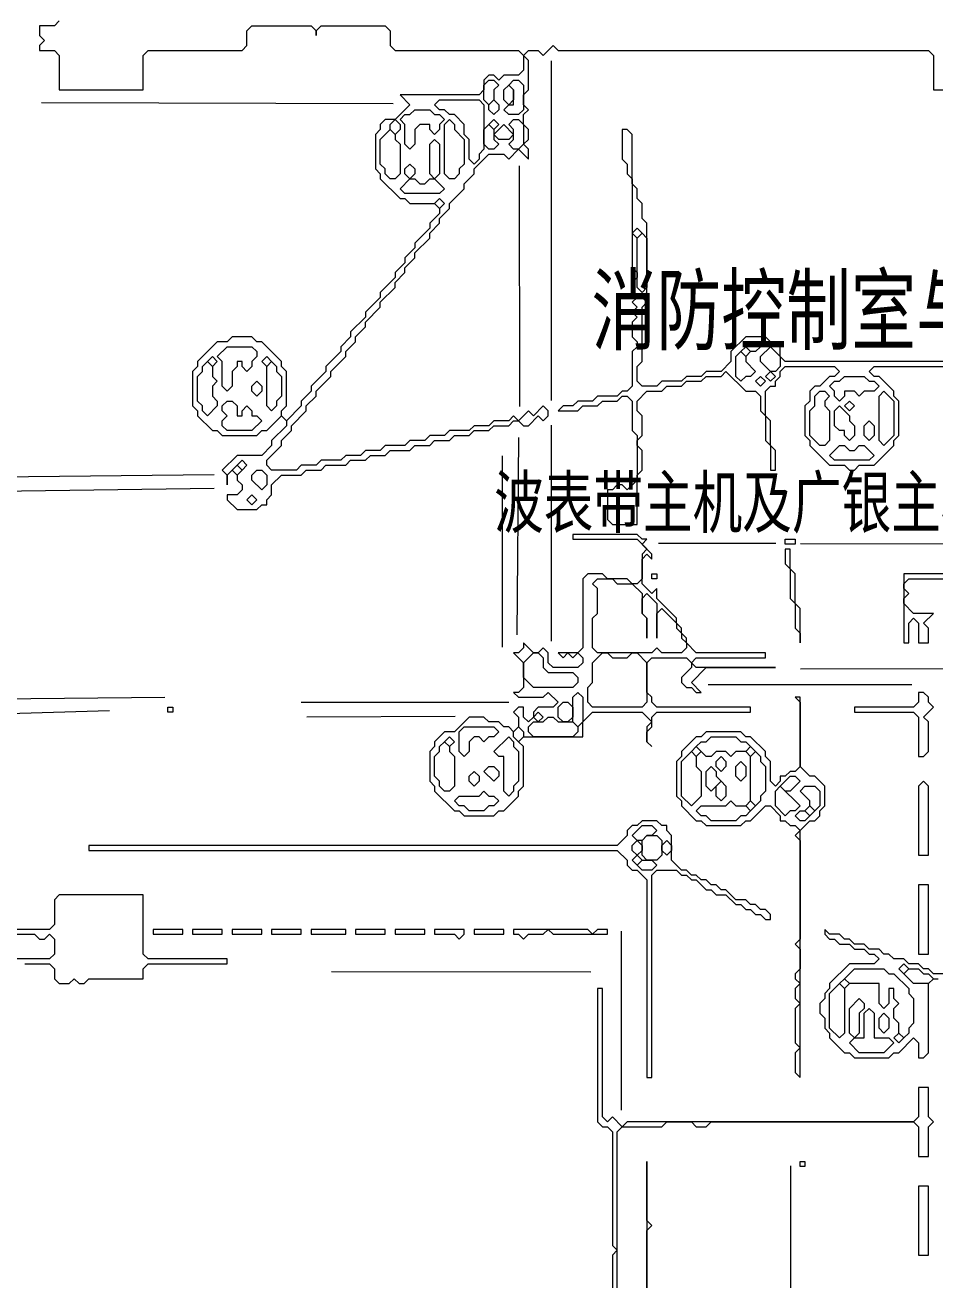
# Model space of a CAD drawing. Extents: x 10 to 1972, y 10 to 1395.
# Drawn here: x 1086.1 to 1270.3, y 802 to 1056.1 of the extents above; entities that cross this region are included whole.
import ezdxf

# ---------------------------------------------------------------- set-up
doc = ezdxf.new("R2010")
doc.units = 0
for name, color, linetype, lineweight in [('OCR_TEXT', 6, 'Continuous', 0), ('TRACE_CURVE', 6, 'Continuous', 0), ('TRACE_STRAIGHT', 5, 'Continuous', 0), ('TRACE_TEXT_SYMBOL', 6, 'Continuous', 0)]:
    doc.layers.add(name, color=color, linetype=linetype, lineweight=lineweight)
doc.styles.add('wqy-unicode', font='wqy-unicode.lff')

msp = doc.modelspace()

# ---------------------------------------------------------------- linework, layer by layer
at = {"layer": 'TRACE_CURVE', "color": 6}
for points in [[(1093, 1057), (1092, 1056), (1089, 1056), (1089, 1054), (1090, 1053), (1089, 1052), (1089, 1051), (1092, 1051), (1093, 1050), (1093, 1043), (1110, 1043), (1110, 1050), (1111, 1051), (1130, 1051), (1131, 1052), (1131, 1055), (1132, 1056), (1144, 1056), (1145, 1055), (1145, 1054), (1145, 1055), (1146, 1056), (1159, 1056), (1160, 1055), (1160, 1052), (1161, 1051), (1186, 1051), (1187, 1050), (1187, 1047), (1186, 1046), (1183, 1046), (1182, 1045), (1181, 1046), (1180, 1046), (1179, 1045), (1179, 1043), (1178, 1042), (1162, 1042), (1164, 1040), (1161, 1037), (1159, 1037), (1158, 1036), (1158, 1035), (1157, 1034), (1157, 1027), (1158, 1026), (1158, 1025), (1162, 1021), (1163, 1021), (1164, 1020), (1169, 1020), (1170, 1019), (1170, 1018), (1168, 1016), (1168, 1015), (1165, 1012), (1165, 1011), (1163, 1009), (1163, 1008), (1161, 1006)], [(1138, 971), (1138, 972), (1140, 974), (1140, 975), (1143, 978), (1143, 979), (1145, 981), (1145, 982), (1148, 985), (1148, 986), (1151, 989), (1151, 990), (1153, 992), (1153, 993), (1155, 995), (1155, 996), (1158, 999), (1158, 1000), (1161, 1003), (1161, 1004), (1163, 1006), (1163, 1007), (1165, 1009), (1165, 1010), (1168, 1013), (1168, 1014), (1170, 1016), (1170, 1017), (1172, 1019), (1172, 1020), (1175, 1023), (1175, 1024), (1177, 1026), (1177, 1027), (1180, 1030), (1183, 1030), (1184, 1029), (1186, 1031), (1188, 1029), (1188, 1031), (1187, 1032), (1188, 1033), (1188, 1035), (1187, 1036), (1187, 1038), (1188, 1039), (1187, 1040), (1187, 1042), (1188, 1043), (1188, 1049), (1187, 1050), (1188, 1051), (1190, 1051), (1191, 1050), (1193, 1052), (1194, 1051), (1269, 1051), (1270, 1050), (1270, 1043), (1287, 1043)], [(1207, 1035), (1207, 1029), (1208, 1028), (1208, 1026), (1209, 1025), (1209, 1007), (1210, 1006), (1210, 1005), (1209, 1004), (1209, 1002), (1210, 1001), (1209, 1000), (1210, 999), (1209, 998), (1210, 997), (1209, 996), (1209, 993), (1210, 992), (1210, 991), (1209, 990), (1209, 983), (1208, 982), (1207, 982), (1206, 981), (1202, 981), (1201, 980), (1198, 980), (1197, 979), (1195, 979), (1194, 978), (1198, 978), (1199, 979), (1202, 979), (1203, 980), (1206, 980), (1207, 981), (1208, 981), (1209, 980), (1209, 974), (1210, 973), (1210, 964), (1208, 962), (1207, 963), (1206, 963), (1205, 962), (1204, 962), (1204, 956), (1205, 955), (1210, 955), (1210, 965), (1211, 966), (1211, 970), (1210, 971), (1210, 972), (1211, 973), (1211, 977), (1210, 978), (1210, 980), (1212, 982), (1215, 982), (1216, 983), (1219, 983), (1220, 984), (1223, 984)], [(1215, 984), (1214, 983), (1211, 983), (1210, 984), (1210, 987), (1211, 988), (1211, 999), (1212, 1000), (1211, 1001), (1212, 1002), (1212, 1016), (1211, 1017), (1211, 1020), (1210, 1021), (1210, 1023), (1209, 1024), (1209, 1034), (1208, 1035), (1207, 1035)], [(1161, 1006), (1161, 1005), (1158, 1002), (1158, 1001), (1155, 998), (1155, 997), (1152, 994), (1152, 993), (1150, 991), (1150, 990), (1147, 987), (1147, 986), (1144, 983), (1144, 982), (1142, 980), (1142, 979), (1139, 976), (1138, 977), (1138, 978), (1139, 979), (1139, 986), (1138, 987), (1138, 988), (1134, 992), (1133, 992), (1132, 993), (1128, 993), (1127, 992), (1125, 992), (1121, 988), (1121, 987), (1120, 986), (1120, 979), (1121, 978), (1121, 977), (1124, 974), (1125, 974), (1126, 973), (1133, 973), (1134, 974), (1135, 974), (1138, 977), (1139, 976), (1139, 975), (1136, 972), (1136, 971), (1134, 969), (1129, 969), (1126, 966), (1127, 965), (1127, 963), (1127, 965), (1128, 966), (1129, 965), (1129, 964), (1130, 963), (1130, 962), (1129, 961), (1127, 961), (1127, 960), (1129, 958), (1133, 958), (1134, 959), (1135, 959)], [(1330, 988), (1240, 988), (1239, 989), (1239, 991), (1238, 992), (1237, 992), (1236, 993), (1232, 993), (1229, 990), (1229, 988), (1227, 986), (1224, 986), (1223, 985), (1220, 985), (1219, 984), (1215, 984)], [(1223, 984), (1224, 985), (1227, 985), (1228, 986), (1232, 982), (1234, 982), (1235, 981), (1235, 978), (1236, 977), (1236, 972), (1237, 971), (1237, 966), (1238, 966), (1238, 970), (1237, 971), (1237, 976), (1236, 977), (1236, 982), (1237, 983), (1238, 983), (1238, 984), (1239, 985), (1239, 986), (1240, 987), (1250, 987), (1251, 986), (1250, 985), (1249, 985), (1247, 983), (1246, 983), (1245, 982), (1245, 980), (1244, 979), (1244, 973), (1245, 972), (1245, 971), (1249, 967), (1252, 967), (1253, 966), (1254, 966), (1255, 967), (1258, 967), (1262, 971), (1262, 972), (1263, 973), (1263, 980), (1262, 981), (1262, 982), (1259, 985), (1258, 985), (1257, 986), (1258, 987), (1330, 987)], [(1135, 959), (1135, 960), (1136, 961), (1136, 963), (1138, 965), (1142, 965), (1143, 966), (1146, 966), (1147, 967), (1151, 967), (1152, 968), (1155, 968), (1156, 969), (1159, 969), (1160, 970), (1164, 970), (1165, 971), (1168, 971), (1169, 972), (1172, 972), (1173, 973), (1176, 973), (1177, 974), (1180, 974), (1181, 975), (1184, 975), (1185, 976), (1186, 976), (1187, 975), (1188, 975), (1190, 977), (1191, 976), (1192, 977), (1192, 978), (1191, 979), (1189, 977), (1188, 978), (1186, 976), (1185, 977), (1184, 976), (1181, 976), (1180, 975), (1177, 975), (1176, 974), (1172, 974), (1171, 973), (1168, 973), (1167, 972), (1164, 972), (1163, 971), (1159, 971), (1158, 970), (1155, 970), (1154, 969), (1151, 969), (1150, 968), (1146, 968), (1145, 967), (1142, 967), (1141, 966), (1136, 966), (1135, 967), (1135, 968), (1138, 971)], [(1242, 920), (1243, 919), (1243, 906), (1242, 905), (1241, 905), (1240, 904), (1239, 904), (1239, 903), (1238, 902), (1237, 903), (1237, 907), (1236, 908), (1236, 909), (1233, 912), (1232, 912), (1231, 913), (1224, 913), (1223, 912), (1222, 912), (1219, 909), (1219, 908), (1218, 907), (1218, 900), (1219, 899), (1219, 898), (1222, 895), (1223, 895), (1224, 894), (1231, 894), (1232, 895), (1233, 895), (1236, 898), (1237, 898), (1239, 896), (1239, 895), (1240, 895), (1241, 894), (1242, 894), (1243, 893), (1242, 892), (1243, 891), (1243, 871), (1242, 870), (1243, 869), (1243, 865), (1242, 864), (1242, 863), (1243, 862), (1242, 861), (1242, 859), (1243, 858), (1242, 857), (1242, 850), (1243, 849), (1242, 848), (1242, 844), (1243, 843), (1243, 893), (1245, 895), (1246, 895), (1247, 896), (1247, 897), (1248, 898), (1248, 902)], [(1248, 902), (1246, 904), (1245, 904), (1243, 906), (1243, 920), (1242, 920)], [(1206, 793), (1206, 832), (1207, 833), (1215, 833), (1216, 834), (1221, 834), (1222, 833), (1224, 833), (1225, 834), (1266, 834), (1267, 833), (1267, 827), (1269, 827), (1269, 833), (1270, 834), (1269, 835), (1269, 841), (1267, 841), (1267, 835), (1266, 834), (1208, 834), (1207, 833), (1205, 835), (1204, 834), (1203, 835), (1203, 861), (1202, 861), (1202, 834), (1203, 833), (1204, 833), (1205, 832), (1205, 809), (1206, 808), (1205, 807), (1205, 793)]]:
    msp.add_lwpolyline(points, dxfattribs=at)
for points in [[(1179, 1044), (1180, 1045), (1181, 1045), (1182, 1044), (1181, 1043), (1181, 1041), (1180, 1040), (1179, 1041)], [(1184, 1044), (1185, 1045), (1186, 1045), (1187, 1044), (1187, 1039), (1186, 1038), (1184, 1038), (1183, 1039), (1184, 1040), (1185, 1040), (1185, 1043)], [(1183, 1043), (1184, 1044), (1185, 1043), (1185, 1041), (1184, 1040), (1183, 1041)], [(1169, 1040), (1170, 1041), (1178, 1041), (1179, 1040), (1179, 1031), (1178, 1030), (1178, 1029), (1177, 1028), (1176, 1029), (1176, 1033), (1175, 1034), (1175, 1036), (1173, 1038), (1172, 1038), (1171, 1039), (1170, 1039)], [(1180, 1040), (1181, 1041), (1182, 1040), (1182, 1039), (1181, 1038), (1180, 1039)], [(1160, 1036), (1161, 1037), (1162, 1036), (1162, 1035), (1161, 1034), (1160, 1035)], [(1164, 1038), (1165, 1039), (1168, 1039), (1169, 1038), (1170, 1038), (1171, 1037), (1170, 1036), (1170, 1035), (1169, 1034), (1168, 1035), (1168, 1036), (1166, 1036), (1165, 1035), (1165, 1032), (1164, 1031), (1163, 1032), (1163, 1036), (1162, 1037), (1163, 1038)], [(1171, 1036), (1172, 1037), (1173, 1036), (1173, 1035), (1175, 1033), (1175, 1028), (1174, 1027), (1174, 1026), (1173, 1025), (1172, 1025), (1171, 1026)], [(1180, 1036), (1181, 1037), (1182, 1036), (1181, 1035)], [(1184, 1036), (1185, 1037), (1186, 1037), (1187, 1036), (1187, 1032), (1186, 1031), (1185, 1031), (1184, 1032), (1185, 1033), (1185, 1035)], [(1160, 1035), (1161, 1034), (1161, 1033), (1162, 1032), (1162, 1026), (1161, 1025), (1160, 1025), (1159, 1026), (1159, 1027), (1158, 1028), (1158, 1033)], [(1179, 1035), (1180, 1036), (1181, 1035), (1181, 1033), (1182, 1032), (1181, 1031), (1180, 1031), (1179, 1032)], [(1183, 1036), (1185, 1034), (1184, 1033), (1182, 1033), (1181, 1034)], [(1168, 1032), (1169, 1033), (1170, 1032), (1170, 1026), (1169, 1025), (1168, 1026)], [(1163, 1027), (1164, 1028), (1165, 1027), (1165, 1026), (1164, 1025), (1163, 1026)], [(1164, 1025), (1165, 1025), (1166, 1024), (1167, 1024), (1168, 1025), (1169, 1025), (1171, 1023), (1170, 1022), (1163, 1022), (1162, 1023)], [(1169, 1020), (1170, 1021), (1171, 1020), (1170, 1019)], [(1209, 1014), (1210, 1015), (1211, 1014), (1210, 1013)], [(1210, 1013), (1211, 1014), (1212, 1013), (1212, 1003), (1211, 1002), (1210, 1003)], [(1232, 991), (1233, 992), (1234, 992), (1235, 991), (1234, 990), (1233, 990)], [(1123, 988), (1124, 989), (1125, 988), (1124, 987)], [(1127, 991), (1132, 991), (1133, 990), (1133, 989), (1132, 988), (1132, 987), (1131, 986), (1130, 987), (1130, 988), (1129, 988), (1129, 987), (1128, 986), (1128, 983), (1127, 982), (1126, 983), (1126, 988), (1125, 989)], [(1134, 988), (1135, 989), (1136, 988), (1135, 987)], [(1230, 989), (1231, 990), (1232, 989), (1232, 988), (1234, 986), (1233, 985), (1232, 985), (1231, 984), (1230, 985)], [(1231, 990), (1232, 991), (1233, 990), (1232, 989)], [(1237, 991), (1239, 989), (1239, 987), (1238, 986), (1237, 986), (1235, 988), (1235, 989)], [(1122, 987), (1123, 988), (1124, 987), (1124, 985), (1125, 984), (1124, 983), (1124, 981), (1125, 980), (1125, 979), (1123, 977), (1122, 978), (1122, 979), (1121, 980), (1121, 985), (1122, 986)], [(1135, 987), (1136, 988), (1137, 987), (1137, 986), (1138, 985), (1138, 981), (1137, 980), (1137, 979), (1136, 978), (1135, 979)], [(1132, 983), (1133, 984), (1134, 983), (1134, 982), (1133, 981), (1132, 982)], [(1234, 984), (1235, 985), (1236, 984), (1235, 983)], [(1236, 985), (1237, 986), (1238, 985), (1237, 984)], [(1251, 984), (1252, 985), (1256, 985), (1257, 984), (1258, 984), (1259, 983), (1258, 982), (1256, 982), (1255, 981), (1254, 982), (1252, 982), (1252, 981), (1251, 980), (1250, 981), (1250, 982), (1249, 983), (1250, 984)], [(1246, 981), (1247, 982), (1248, 982), (1249, 981), (1248, 980), (1248, 979), (1249, 978), (1249, 972), (1248, 971), (1247, 971), (1245, 973), (1245, 978), (1246, 979)], [(1259, 981), (1260, 982), (1262, 980), (1262, 973), (1260, 971), (1259, 972)], [(1126, 979), (1127, 980), (1128, 980), (1129, 979), (1129, 977), (1130, 977), (1130, 978), (1131, 979), (1132, 978), (1132, 977), (1133, 977), (1134, 976), (1132, 974), (1127, 974), (1126, 975), (1126, 976), (1127, 977), (1126, 978)], [(1250, 978), (1251, 979), (1253, 977), (1253, 976), (1254, 975), (1254, 973), (1253, 972), (1252, 973), (1252, 974), (1251, 974), (1250, 975)], [(1252, 979), (1253, 980), (1254, 979), (1253, 978)], [(1256, 975), (1257, 976), (1258, 975), (1258, 973), (1257, 972), (1256, 973)], [(1251, 971), (1252, 971), (1253, 970), (1254, 970), (1255, 971), (1256, 971), (1258, 969), (1257, 968), (1250, 968), (1249, 969)], [(1128, 966), (1129, 967), (1130, 966), (1129, 965)], [(1129, 967), (1130, 968), (1131, 967), (1130, 966)], [(1132, 965), (1133, 966), (1134, 966), (1135, 965), (1135, 963), (1134, 962), (1132, 964)], [(1131, 960), (1132, 961), (1133, 960), (1132, 959)], [(1221, 909), (1222, 910), (1223, 909), (1222, 908)], [(1224, 911), (1225, 912), (1230, 912), (1231, 911), (1232, 911), (1233, 910), (1232, 909), (1230, 909), (1229, 908), (1228, 909), (1226, 909), (1225, 908), (1224, 908), (1222, 910), (1223, 911)], [(1232, 909), (1233, 910), (1234, 909), (1233, 908)], [(1221, 909), (1222, 908), (1222, 906), (1223, 905), (1223, 900), (1221, 898), (1219, 900), (1219, 907)], [(1226, 907), (1227, 908), (1228, 907), (1228, 906), (1227, 905), (1226, 906)], [(1233, 908), (1234, 909), (1235, 908), (1235, 907), (1236, 906), (1236, 901), (1235, 900), (1235, 899), (1234, 898), (1233, 899)], [(1224, 905), (1225, 906), (1226, 905), (1226, 904), (1227, 903), (1225, 901), (1224, 902)], [(1230, 906), (1231, 907), (1232, 906), (1232, 904), (1231, 903), (1230, 904)], [(1226, 902), (1227, 903), (1228, 902), (1228, 900), (1227, 899), (1226, 900)], [(1241, 904), (1242, 904), (1243, 903), (1241, 901), (1240, 901), (1239, 902)], [(1238, 901), (1239, 902), (1243, 898), (1242, 897), (1241, 897), (1240, 896), (1238, 898)], [(1243, 901), (1244, 902), (1246, 902), (1247, 901), (1247, 898), (1246, 897), (1245, 898), (1245, 899)], [(1228, 898), (1229, 899), (1230, 898), (1232, 898), (1233, 897), (1232, 896), (1231, 896), (1230, 895), (1225, 895), (1224, 896), (1223, 896), (1222, 897), (1223, 898)], [(1232, 898), (1233, 899), (1234, 898), (1233, 897)], [(1244, 897), (1245, 898), (1246, 897), (1245, 896)], [(1242, 896), (1243, 897), (1244, 897), (1245, 896), (1244, 895), (1243, 895)]]:
    msp.add_lwpolyline(points, close=True, dxfattribs=at)
at = {"layer": 'TRACE_STRAIGHT', "color": 5}
for p, q in [((1192.64, 980.12), (1192.67, 1048.88)), ((1089.38, 1040.49), (1160.62, 1040.26)), ((1186.13, 1027.63), (1186.19, 978.87)), ((1192.64, 931.37), (1192.65, 975.13)), ((1185.73, 932.62), (1186.04, 972.62)), ((1182.72, 930.12), (1182.77, 968.88)), ((1053.12, 964.39), (1124.37, 965.14)), ((1031.9, 961.08), (1124.38, 962.34)), ((1214.37, 951.23), (1238.12, 951.18)), ((1243.12, 951.17), (1274.37, 951.11)), ((1243.12, 925.74), (1295.63, 925.86)), ((1224.38, 922.62), (1265.62, 922.62)), ((1036.87, 919.31), (1114.39, 920)), ((1142, 919), (1184, 919)), ((1057.87, 915.97), (1103.13, 917.33)), ((1143.12, 916.07), (1173.13, 916.19)), ((1206.8, 872.62), (1206.81, 836.38)), ((1148.13, 864.43), (1200.62, 864.37)), ((1241.05, 825.13), (1241.11, 785.12))]:
    msp.add_line(p, q, dxfattribs=at)
at = {"layer": 'TRACE_TEXT_SYMBOL', "color": 6}
for points in [[(1197, 953), (1197, 952), (1210, 952), (1212, 950), (1211, 949), (1211, 944), (1210, 943), (1209, 943), (1208, 944), (1204, 944), (1203, 945), (1200, 945), (1199, 944), (1199, 930), (1198, 929), (1194, 929), (1195, 928), (1196, 929), (1197, 928), (1198, 929), (1199, 928), (1199, 927), (1198, 926), (1193, 926), (1192, 927), (1192, 929), (1191, 930), (1190, 929), (1189, 929), (1187, 931), (1187, 930), (1186, 929), (1185, 929), (1187, 927), (1187, 922), (1186, 921), (1185, 921), (1186, 920), (1191, 920), (1192, 921), (1194, 919), (1193, 918), (1190, 918), (1189, 917), (1189, 916), (1188, 915), (1187, 916), (1187, 918), (1186, 918), (1185, 917), (1186, 916), (1186, 914), (1185, 913), (1184, 914), (1183, 914), (1182, 915), (1180, 915), (1179, 916), (1176, 916), (1173, 913), (1171, 913), (1169, 911), (1169, 910), (1168, 909)], [(1213, 941), (1211, 943), (1211, 948), (1212, 949), (1213, 948), (1213, 949), (1211, 951), (1212, 952), (1211, 952), (1210, 953), (1197, 953)], [(1280, 945), (1264, 945), (1264, 931), (1265, 931), (1265, 935), (1266, 936), (1267, 935), (1267, 931), (1269, 931), (1269, 934), (1268, 935), (1270, 937), (1266, 937), (1264, 939), (1264, 940), (1265, 941), (1264, 942), (1264, 943), (1265, 944), (1277, 944)], [(1168, 909), (1168, 903), (1169, 902), (1169, 901), (1173, 897), (1174, 897), (1175, 896), (1181, 896), (1182, 897), (1183, 897), (1186, 900), (1186, 901), (1187, 902), (1187, 910), (1186, 911), (1187, 912), (1199, 912), (1199, 915), (1201, 917), (1211, 917), (1213, 915), (1212, 914), (1212, 911), (1213, 910), (1212, 911), (1212, 913), (1213, 914), (1213, 916), (1214, 917), (1233, 917), (1233, 918), (1214, 918), (1213, 919), (1213, 920), (1212, 921), (1212, 927), (1213, 928), (1220, 928), (1221, 927), (1221, 926), (1219, 924), (1219, 923), (1220, 922), (1221, 922), (1222, 921), (1223, 921), (1221, 923), (1224, 926), (1238, 926), (1222, 926), (1221, 927), (1222, 928), (1236, 928), (1236, 929), (1222, 929), (1220, 931), (1220, 932), (1219, 933), (1219, 934), (1218, 935), (1218, 936), (1214, 940), (1214, 942), (1213, 941)], [(1093, 880), (1092, 879), (1092, 874), (1091, 873), (1080, 873)], [(1086, 866), (1091, 866), (1092, 865), (1092, 863), (1093, 862), (1095, 862), (1096, 863), (1097, 862), (1098, 862), (1099, 863), (1110, 863), (1110, 865), (1111, 866), (1127, 866), (1127, 867), (1111, 867), (1110, 868), (1110, 880), (1093, 880)], [(1082, 872), (1088, 872), (1089, 871), (1090, 871), (1091, 872), (1092, 871), (1092, 868), (1091, 867), (1073, 867)], [(1272, 864), (1270, 864), (1269, 865), (1268, 865), (1267, 866), (1265, 866), (1264, 867), (1262, 867), (1261, 868), (1260, 868), (1259, 869), (1257, 869), (1256, 870), (1254, 870), (1253, 871), (1252, 871), (1251, 872), (1249, 872), (1248, 873), (1248, 872), (1249, 871), (1250, 871), (1251, 870), (1253, 870), (1254, 869), (1256, 869), (1257, 868), (1258, 868), (1259, 867), (1258, 866), (1253, 866), (1249, 862), (1249, 861), (1248, 860), (1248, 859), (1247, 858), (1247, 856), (1248, 855), (1248, 853), (1249, 852), (1249, 851), (1252, 848), (1253, 848), (1254, 847), (1261, 847), (1262, 848), (1263, 848), (1266, 851), (1267, 850), (1267, 847), (1268, 847), (1269, 848), (1269, 862), (1270, 863), (1271, 863)]]:
    msp.add_lwpolyline(points, dxfattribs=at)
for points in [[(1240, 952), (1242, 952), (1242, 951), (1240, 951)], [(1240, 950), (1240, 947), (1241, 946), (1241, 940), (1242, 939), (1242, 934), (1243, 933), (1243, 931), (1243, 938), (1242, 939), (1242, 945), (1241, 946), (1241, 950)], [(1201, 943), (1202, 944), (1205, 944), (1206, 943), (1209, 943), (1211, 941), (1211, 937), (1212, 936), (1212, 932), (1212, 936), (1211, 937), (1211, 940), (1212, 941), (1214, 939), (1214, 932), (1214, 937), (1215, 938), (1218, 935), (1218, 934), (1219, 933), (1219, 932), (1220, 931), (1220, 930), (1219, 929), (1215, 929), (1214, 930), (1213, 929), (1202, 929), (1201, 930), (1201, 936), (1202, 937), (1202, 942)], [(1213, 945), (1214, 945), (1214, 944), (1213, 944)], [(1189, 929), (1190, 929), (1191, 928), (1191, 926), (1192, 925), (1197, 925), (1198, 924), (1198, 923), (1197, 922), (1189, 922), (1187, 924), (1187, 927)], [(1203, 929), (1204, 929), (1205, 928), (1208, 928), (1209, 929), (1210, 929), (1212, 927), (1212, 919), (1211, 918), (1201, 918), (1200, 919), (1200, 922), (1201, 923), (1201, 927)], [(1197, 920), (1198, 921), (1199, 920), (1199, 915), (1198, 914), (1197, 915)], [(1267, 921), (1267, 919), (1266, 918), (1254, 918), (1254, 917), (1266, 917), (1267, 916), (1267, 908), (1268, 908), (1269, 909), (1269, 915), (1268, 916), (1270, 918), (1269, 919), (1269, 920), (1268, 921)], [(1115, 918), (1116, 918), (1116, 917), (1115, 917)], [(1194, 918), (1195, 919), (1196, 919), (1197, 918), (1197, 916), (1196, 915), (1195, 915), (1194, 916)], [(1191, 915), (1192, 916), (1193, 916), (1194, 915), (1197, 915), (1198, 914), (1198, 913), (1197, 912), (1189, 912), (1188, 913), (1188, 914), (1189, 915)], [(1189, 916), (1190, 917), (1191, 916), (1190, 915)], [(1174, 913), (1175, 914), (1181, 914), (1182, 913), (1181, 912), (1180, 912), (1179, 911), (1178, 912), (1177, 912), (1176, 911), (1176, 909), (1175, 908), (1174, 909)], [(1185, 913), (1186, 914), (1187, 913), (1187, 912), (1186, 911), (1185, 912)], [(1170, 910), (1171, 911), (1172, 910), (1172, 909), (1173, 908), (1173, 902), (1172, 901), (1171, 901), (1170, 902), (1170, 903), (1169, 904), (1169, 908), (1170, 909)], [(1171, 911), (1172, 912), (1173, 911), (1172, 910)], [(1184, 912), (1185, 911), (1185, 910), (1186, 909), (1186, 903), (1185, 902), (1185, 901), (1184, 900), (1183, 901), (1183, 908), (1182, 908), (1181, 909)], [(1176, 904), (1177, 905), (1178, 904), (1178, 903), (1177, 902), (1176, 903)], [(1179, 905), (1180, 906), (1181, 906), (1182, 905), (1182, 904), (1181, 903)], [(1268, 903), (1267, 902), (1267, 888), (1269, 888), (1269, 902)], [(1178, 900), (1179, 901), (1180, 900), (1181, 900), (1182, 899), (1181, 898), (1180, 898), (1179, 897), (1176, 897), (1175, 898), (1174, 898), (1173, 899), (1174, 900)], [(1211, 895), (1210, 894), (1209, 894), (1208, 893), (1208, 892), (1206, 890), (1099, 890), (1099, 889), (1206, 889), (1208, 887), (1208, 886), (1209, 885), (1210, 885), (1212, 883), (1212, 843), (1213, 843), (1213, 884), (1214, 885), (1218, 885), (1219, 884), (1220, 884), (1221, 883), (1222, 883), (1224, 881), (1225, 881), (1226, 880), (1228, 880), (1230, 878), (1231, 878), (1232, 877), (1233, 877), (1234, 876), (1235, 876), (1236, 875), (1237, 875), (1237, 876), (1236, 877), (1235, 877), (1234, 878), (1233, 878), (1232, 879), (1230, 879), (1228, 881), (1227, 881), (1226, 882), (1225, 882), (1224, 883), (1223, 883), (1222, 884), (1221, 884), (1220, 885), (1219, 885), (1217, 887), (1217, 892), (1216, 893), (1216, 894), (1215, 894), (1214, 895)], [(1211, 894), (1213, 894), (1214, 893), (1213, 892), (1212, 892), (1211, 891), (1210, 891), (1209, 892)], [(1209, 890), (1210, 891), (1211, 890), (1211, 889), (1210, 888), (1209, 889)], [(1211, 891), (1212, 892), (1214, 892), (1215, 891), (1215, 888), (1214, 887), (1212, 887), (1211, 888)], [(1215, 890), (1216, 891), (1217, 890), (1217, 889), (1216, 888), (1215, 889)], [(1209, 887), (1210, 888), (1211, 887), (1210, 886)], [(1210, 886), (1211, 887), (1213, 887), (1214, 886), (1213, 885), (1211, 885)], [(1267, 882), (1267, 868), (1269, 868), (1269, 882)], [(1112, 873), (1112, 872), (1118, 872), (1118, 873)], [(1120, 873), (1120, 872), (1126, 872), (1126, 873)], [(1128, 873), (1128, 872), (1134, 872), (1134, 873)], [(1136, 873), (1136, 872), (1142, 872), (1142, 873)], [(1144, 873), (1144, 872), (1151, 872), (1151, 873)], [(1153, 873), (1153, 872), (1159, 872), (1159, 873)], [(1161, 873), (1161, 872), (1167, 872), (1167, 873)], [(1169, 873), (1169, 872), (1173, 872), (1174, 871), (1175, 872), (1175, 873)], [(1177, 873), (1177, 872), (1183, 872), (1183, 873)], [(1185, 873), (1185, 872), (1186, 872), (1187, 871), (1188, 872), (1191, 872), (1192, 873), (1193, 872), (1204, 872), (1204, 873), (1202, 873), (1201, 872), (1200, 873)], [(1254, 865), (1260, 865), (1261, 864), (1262, 864), (1265, 861), (1265, 860), (1266, 859), (1266, 854), (1265, 853), (1265, 852), (1264, 851), (1263, 852), (1263, 854), (1262, 855), (1262, 857), (1263, 858), (1262, 859), (1262, 861), (1261, 861), (1261, 858), (1260, 857), (1259, 858), (1259, 862), (1253, 862), (1252, 863)], [(1263, 865), (1264, 866), (1265, 865), (1264, 864)], [(1264, 864), (1265, 865), (1267, 865), (1268, 864), (1269, 864), (1270, 863), (1269, 862), (1266, 862)], [(1251, 862), (1252, 861), (1252, 852), (1251, 851), (1249, 853), (1249, 860)], [(1251, 862), (1252, 863), (1253, 862), (1252, 861)], [(1255, 859), (1256, 858), (1256, 857), (1255, 856), (1255, 852), (1254, 851), (1253, 852), (1253, 857)], [(1256, 856), (1257, 857), (1258, 856), (1258, 851), (1261, 851), (1262, 850), (1260, 848), (1255, 848), (1253, 850), (1254, 851), (1256, 851)], [(1259, 855), (1260, 856), (1261, 855), (1261, 853), (1260, 852), (1259, 853)], [(1262, 851), (1263, 852), (1264, 851), (1263, 850)], [(1212, 826), (1212, 787), (1212, 812), (1213, 813), (1212, 814)], [(1243, 826), (1244, 826), (1244, 825), (1243, 825)], [(1267, 821), (1267, 807), (1269, 807), (1269, 821)]]:
    msp.add_lwpolyline(points, close=True, dxfattribs=at)

# ---------------------------------------------------------------- texts
at = {"layer": 'OCR_TEXT', "color": 6, "style": 'wqy-unicode', "width": 0.72}
for s, height, p in [('消防控制室与安保监控室', 13.3858, (1200.76, 991.76)), ('波表带主机及广银主机', 10.236, (1181.04, 954.4))]:
    msp.add_text(s, height=height, dxfattribs=at).set_placement(p)

doc.saveas('drawing.dxf')
